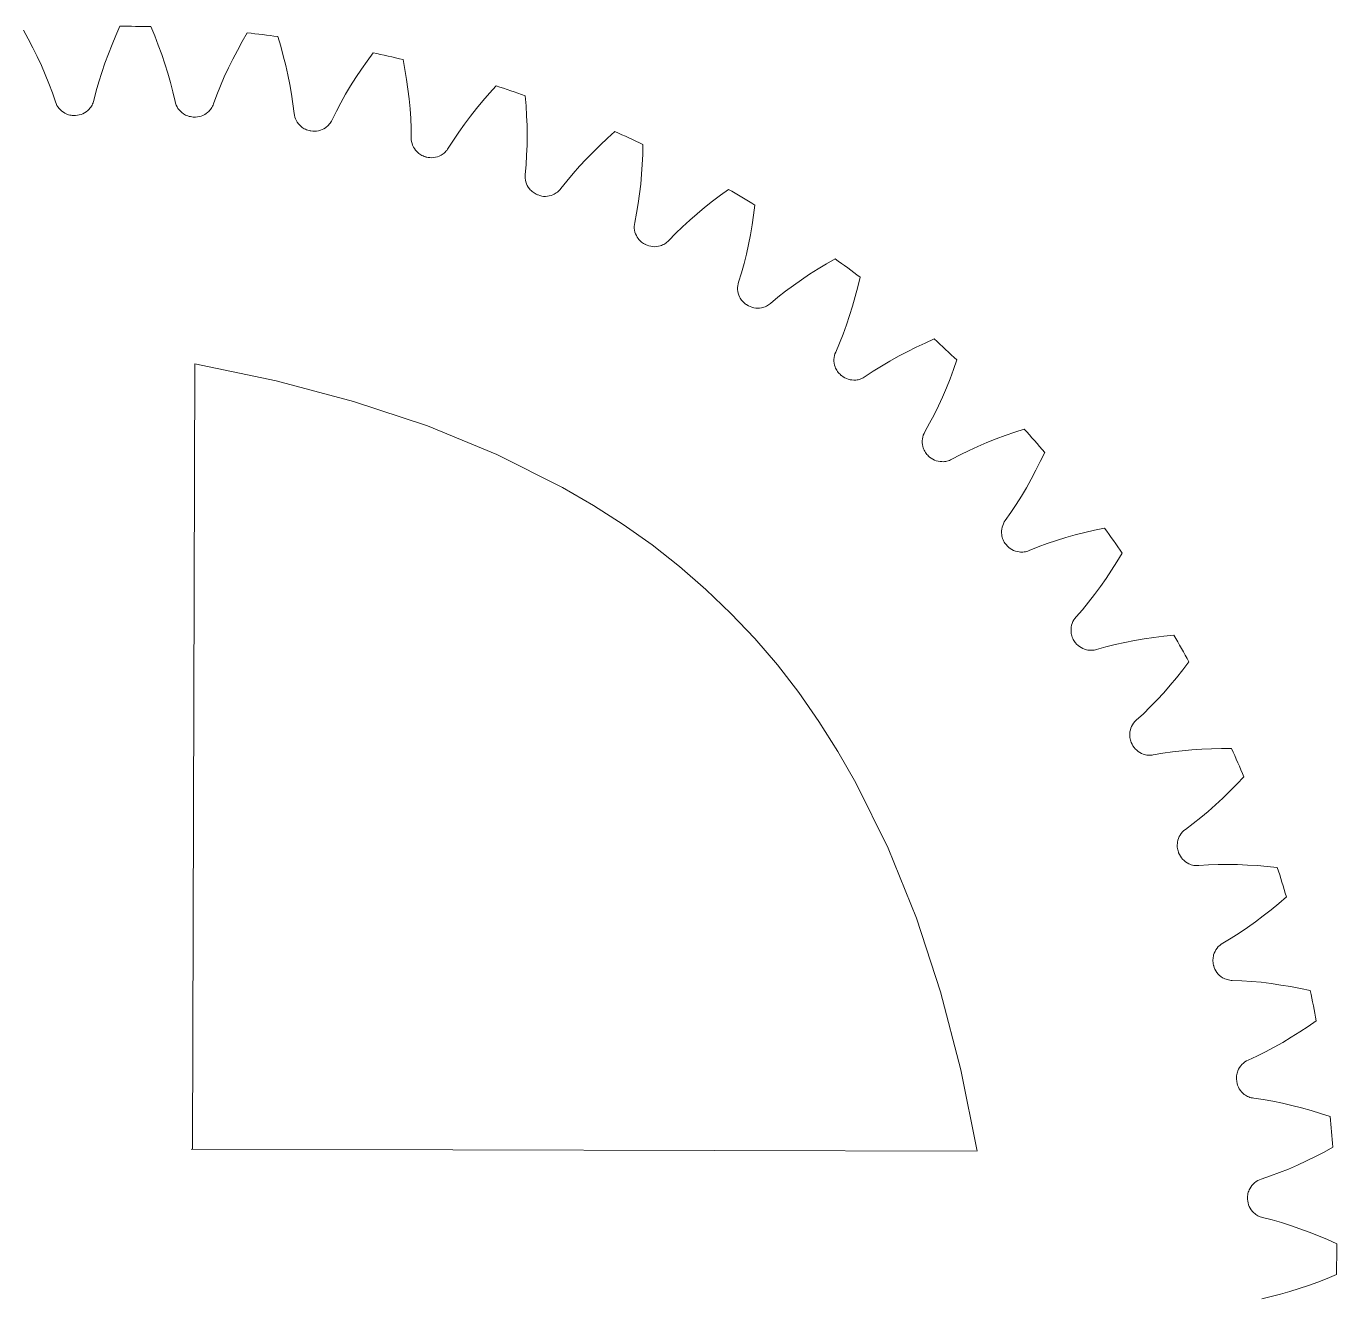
# Model space of a CAD drawing. Extents: x -181 to 448, y -465 to -8.
# Drawn here: x 323.8 to 430.9, y -341.4 to -237.4 of the extents above; entities that cross this region are included whole.
import ezdxf

# ---------------------------------------------------------------- set-up
doc = ezdxf.new("R2010")
doc.units = 0
doc.header["$MEASUREMENT"] = 0
doc.layers.add('Layer 1', color=7, linetype='Continuous')

# ---------------------------------------------------------------- blocks, each defined once
blk = doc.blocks.new('block 1127')
at = {"layer": 'Layer 1', "color": 7, "lineweight": 9, "true_color": 0xffffff}
blk.add_lwpolyline([(337.54, -265.01), (344.19, -266.39), (350.53, -268.08), (356.56, -270.08), (362.25, -272.42), (367.6, -275.1), (370.14, -276.58), (372.58, -278.15), (374.93, -279.81), (377.18, -281.58), (379.33, -283.44), (381.38, -285.4), (383.33, -287.46), (385.18, -289.62), (386.93, -291.88), (388.58, -294.24), (390.13, -296.69), (391.6, -299.24), (394.25, -304.6), (396.56, -310.31), (398.53, -316.35), (400.19, -322.71), (401.53, -329.37)], dxfattribs=at)
blk = doc.blocks.new('block 1128')
at = {"layer": 'Layer 1', "color": 7, "lineweight": 9, "true_color": 0xffffff}
blk.add_lwpolyline([(401.43, -329.35), (337.26, -329.19)], dxfattribs=at)
blk = doc.blocks.new('block 1129')
at = {"layer": 'Layer 1', "color": 7, "lineweight": 9, "true_color": 0xffffff}
blk.add_lwpolyline([(337.37, -329.17), (337.54, -265.01)], dxfattribs=at)
blk = doc.blocks.new('block 1130')
at = {"layer": 'Layer 1', "color": 7, "lineweight": 9, "true_color": 0xffffff}
blk.add_open_spline([(422.74, -323.67), (422.74, -323.65), (422.74, -323.64), (422.74, -323.62)], degree=3, dxfattribs=at)
blk = doc.blocks.new('block 1131')
at = {"layer": 'Layer 1', "color": 7, "lineweight": 9, "true_color": 0xffffff}
blk.add_open_spline([(423.68, -321.92), (423.49, -322), (423.31, -322.12), (423.17, -322.27), (423.02, -322.42), (422.91, -322.6), (422.83, -322.8), (422.78, -322.93), (422.75, -323.06), (422.73, -323.2), (422.71, -323.34), (422.71, -323.48), (422.74, -323.62)], degree=3, knots=[0, 0, 0, 0, 1, 1, 1, 2, 2, 2, 3, 3, 3, 4, 4, 4, 4], dxfattribs=at)
blk = doc.blocks.new('block 1132')
at = {"layer": 'Layer 1', "color": 7, "lineweight": 9, "true_color": 0xffffff}
blk.add_lwpolyline([(423.68, -321.92), (424.39, -321.59), (425.1, -321.24), (425.81, -320.86), (426.51, -320.47), (427.2, -320.05), (427.89, -319.62), (428.57, -319.17), (429.24, -318.71)], dxfattribs=at)
blk = doc.blocks.new('block 1133')
at = {"layer": 'Layer 1', "color": 7, "lineweight": 9, "true_color": 0xffffff}
blk.add_open_spline([(429.24, -318.71), (429.09, -317.88), (428.93, -317.06), (428.75, -316.24)], degree=3, dxfattribs=at)
blk = doc.blocks.new('block 1134')
at = {"layer": 'Layer 1', "color": 7, "lineweight": 9, "true_color": 0xffffff}
blk.add_lwpolyline([(422.38, -315.41), (423.17, -315.44), (423.96, -315.49), (424.75, -315.56), (425.55, -315.66), (426.35, -315.78), (427.15, -315.91), (427.95, -316.07), (428.75, -316.24)], dxfattribs=at)
blk = doc.blocks.new('block 1135')
at = {"layer": 'Layer 1', "color": 7, "lineweight": 9, "true_color": 0xffffff}
blk.add_open_spline([(420.86, -314.2), (420.91, -314.4), (421, -314.59), (421.12, -314.76), (421.25, -314.93), (421.41, -315.07), (421.58, -315.18), (421.7, -315.25), (421.83, -315.3), (421.97, -315.34), (422.1, -315.38), (422.24, -315.4), (422.38, -315.41)], degree=3, knots=[0, 0, 0, 0, 1, 1, 1, 2, 2, 2, 3, 3, 3, 4, 4, 4, 4], dxfattribs=at)
blk = doc.blocks.new('block 1136')
at = {"layer": 'Layer 1', "color": 7, "lineweight": 9, "true_color": 0xffffff}
blk.add_open_spline([(420.86, -314.2), (420.85, -314.18), (420.85, -314.16), (420.85, -314.15)], degree=3, dxfattribs=at)
blk = doc.blocks.new('block 1137')
at = {"layer": 'Layer 1', "color": 7, "lineweight": 9, "true_color": 0xffffff}
blk.add_open_spline([(421.6, -312.36), (421.42, -312.46), (421.26, -312.6), (421.13, -312.76), (421.01, -312.93), (420.91, -313.12), (420.85, -313.32), (420.82, -313.45), (420.8, -313.59), (420.8, -313.73), (420.79, -313.87), (420.81, -314.01), (420.85, -314.15)], degree=3, knots=[0, 0, 0, 0, 1, 1, 1, 2, 2, 2, 3, 3, 3, 4, 4, 4, 4], dxfattribs=at)
blk = doc.blocks.new('block 1138')
at = {"layer": 'Layer 1', "color": 7, "lineweight": 9, "true_color": 0xffffff}
blk.add_lwpolyline([(421.6, -312.36), (422.28, -311.95), (422.95, -311.53), (423.61, -311.08), (424.27, -310.62), (424.91, -310.13), (425.55, -309.63), (426.18, -309.12), (426.8, -308.58)], dxfattribs=at)
blk = doc.blocks.new('block 1139')
at = {"layer": 'Layer 1', "color": 7, "lineweight": 9, "true_color": 0xffffff}
blk.add_open_spline([(426.8, -308.58), (426.57, -307.78), (426.32, -306.98), (426.06, -306.18)], degree=3, dxfattribs=at)
blk = doc.blocks.new('block 1140')
at = {"layer": 'Layer 1', "color": 7, "lineweight": 9, "true_color": 0xffffff}
blk.add_lwpolyline([(419.63, -306.02), (420.42, -305.96), (421.21, -305.93), (422.01, -305.93), (422.81, -305.94), (423.62, -305.97), (424.43, -306.02), (425.24, -306.09), (426.06, -306.18)], dxfattribs=at)
blk = doc.blocks.new('block 1141')
at = {"layer": 'Layer 1', "color": 7, "lineweight": 9, "true_color": 0xffffff}
blk.add_open_spline([(417.99, -304.97), (418.07, -305.17), (418.18, -305.35), (418.32, -305.5), (418.46, -305.66), (418.63, -305.78), (418.82, -305.87), (418.94, -305.93), (419.08, -305.97), (419.22, -306), (419.35, -306.02), (419.49, -306.03), (419.63, -306.02)], degree=3, knots=[0, 0, 0, 0, 1, 1, 1, 2, 2, 2, 3, 3, 3, 4, 4, 4, 4], dxfattribs=at)
blk = doc.blocks.new('block 1142')
at = {"layer": 'Layer 1', "color": 7, "lineweight": 9, "true_color": 0xffffff}
blk.add_open_spline([(417.99, -304.97), (417.99, -304.96), (417.98, -304.94), (417.98, -304.92)], degree=3, dxfattribs=at)
blk = doc.blocks.new('block 1143')
at = {"layer": 'Layer 1', "color": 7, "lineweight": 9, "true_color": 0xffffff}
blk.add_open_spline([(418.54, -303.06), (418.37, -303.19), (418.23, -303.34), (418.12, -303.52), (418.01, -303.69), (417.93, -303.89), (417.9, -304.1), (417.88, -304.24), (417.87, -304.38), (417.88, -304.52), (417.9, -304.65), (417.93, -304.79), (417.98, -304.92)], degree=3, knots=[0, 0, 0, 0, 1, 1, 1, 2, 2, 2, 3, 3, 3, 4, 4, 4, 4], dxfattribs=at)
blk = doc.blocks.new('block 1144')
at = {"layer": 'Layer 1', "color": 7, "lineweight": 9, "true_color": 0xffffff}
blk.add_lwpolyline([(418.54, -303.06), (419.18, -302.59), (419.8, -302.1), (420.41, -301.59), (421.01, -301.06), (421.6, -300.51), (422.18, -299.94), (422.76, -299.36), (423.32, -298.77)], dxfattribs=at)
blk = doc.blocks.new('block 1145')
at = {"layer": 'Layer 1', "color": 7, "lineweight": 9, "true_color": 0xffffff}
blk.add_open_spline([(423.32, -298.77), (423, -297.99), (422.67, -297.22), (422.32, -296.45)], degree=3, dxfattribs=at)
blk = doc.blocks.new('block 1146')
at = {"layer": 'Layer 1', "color": 7, "lineweight": 9, "true_color": 0xffffff}
blk.add_lwpolyline([(415.92, -296.96), (416.7, -296.83), (417.48, -296.72), (418.28, -296.63), (419.07, -296.55), (419.88, -296.5), (420.69, -296.47), (421.5, -296.45), (422.32, -296.45)], dxfattribs=at)
blk = doc.blocks.new('block 1147')
at = {"layer": 'Layer 1', "color": 7, "lineweight": 9, "true_color": 0xffffff}
blk.add_open_spline([(414.18, -296.1), (414.27, -296.28), (414.4, -296.45), (414.56, -296.59), (414.71, -296.73), (414.9, -296.84), (415.09, -296.9), (415.23, -296.95), (415.36, -296.98), (415.5, -296.99), (415.64, -297), (415.78, -296.99), (415.92, -296.96)], degree=3, knots=[0, 0, 0, 0, 1, 1, 1, 2, 2, 2, 3, 3, 3, 4, 4, 4, 4], dxfattribs=at)
blk = doc.blocks.new('block 1148')
at = {"layer": 'Layer 1', "color": 7, "lineweight": 9, "true_color": 0xffffff}
blk.add_open_spline([(414.18, -296.1), (414.17, -296.08), (414.17, -296.07), (414.16, -296.05)], degree=3, dxfattribs=at)
blk = doc.blocks.new('block 1149')
at = {"layer": 'Layer 1', "color": 7, "lineweight": 9, "true_color": 0xffffff}
blk.add_open_spline([(414.53, -294.14), (414.37, -294.28), (414.24, -294.45), (414.15, -294.64), (414.06, -294.82), (414.01, -295.03), (413.99, -295.24), (413.99, -295.38), (414, -295.52), (414.02, -295.65), (414.05, -295.79), (414.1, -295.92), (414.16, -296.05)], degree=3, knots=[0, 0, 0, 0, 1, 1, 1, 2, 2, 2, 3, 3, 3, 4, 4, 4, 4], dxfattribs=at)
blk = doc.blocks.new('block 1150')
at = {"layer": 'Layer 1', "color": 7, "lineweight": 9, "true_color": 0xffffff}
blk.add_lwpolyline([(414.53, -294.14), (415.11, -293.61), (415.67, -293.05), (416.23, -292.48), (416.77, -291.89), (417.3, -291.28), (417.82, -290.66), (418.33, -290.02), (418.83, -289.37)], dxfattribs=at)
blk = doc.blocks.new('block 1151')
at = {"layer": 'Layer 1', "color": 7, "lineweight": 9, "true_color": 0xffffff}
blk.add_open_spline([(418.83, -289.37), (418.43, -288.63), (418.02, -287.9), (417.6, -287.17)], degree=3, dxfattribs=at)
blk = doc.blocks.new('block 1152')
at = {"layer": 'Layer 1', "color": 7, "lineweight": 9, "true_color": 0xffffff}
blk.add_lwpolyline([(411.28, -288.35), (412.04, -288.13), (412.81, -287.94), (413.59, -287.77), (414.38, -287.61), (415.17, -287.48), (415.97, -287.36), (416.78, -287.26), (417.6, -287.17)], dxfattribs=at)
blk = doc.blocks.new('block 1153')
at = {"layer": 'Layer 1', "color": 7, "lineweight": 9, "true_color": 0xffffff}
blk.add_open_spline([(409.46, -287.67), (409.57, -287.85), (409.72, -288), (409.89, -288.12), (410.06, -288.24), (410.25, -288.33), (410.45, -288.38), (410.59, -288.41), (410.73, -288.42), (410.87, -288.42), (411.01, -288.41), (411.15, -288.39), (411.28, -288.35)], degree=3, knots=[0, 0, 0, 0, 1, 1, 1, 2, 2, 2, 3, 3, 3, 4, 4, 4, 4], dxfattribs=at)
blk = doc.blocks.new('block 1154')
at = {"layer": 'Layer 1', "color": 7, "lineweight": 9, "true_color": 0xffffff}
blk.add_open_spline([(409.46, -287.67), (409.45, -287.65), (409.44, -287.64), (409.43, -287.63)], degree=3, dxfattribs=at)
blk = doc.blocks.new('block 1155')
at = {"layer": 'Layer 1', "color": 7, "lineweight": 9, "true_color": 0xffffff}
blk.add_open_spline([(409.6, -285.69), (409.46, -285.84), (409.35, -286.02), (409.28, -286.22), (409.21, -286.42), (409.18, -286.63), (409.19, -286.83), (409.19, -286.97), (409.22, -287.11), (409.26, -287.25), (409.3, -287.38), (409.36, -287.51), (409.43, -287.63)], degree=3, knots=[0, 0, 0, 0, 1, 1, 1, 2, 2, 2, 3, 3, 3, 4, 4, 4, 4], dxfattribs=at)
blk = doc.blocks.new('block 1156')
at = {"layer": 'Layer 1', "color": 7, "lineweight": 9, "true_color": 0xffffff}
blk.add_lwpolyline([(409.6, -285.69), (410.12, -285.1), (410.63, -284.49), (411.12, -283.86), (411.6, -283.21), (412.06, -282.55), (412.51, -281.88), (412.95, -281.19), (413.38, -280.49)], dxfattribs=at)
blk = doc.blocks.new('block 1157')
at = {"layer": 'Layer 1', "color": 7, "lineweight": 9, "true_color": 0xffffff}
blk.add_open_spline([(413.38, -280.49), (412.91, -279.8), (412.42, -279.11), (411.93, -278.43)], degree=3, dxfattribs=at)
blk = doc.blocks.new('block 1158')
at = {"layer": 'Layer 1', "color": 7, "lineweight": 9, "true_color": 0xffffff}
blk.add_lwpolyline([(405.77, -280.27), (406.5, -279.97), (407.24, -279.7), (408, -279.45), (408.77, -279.21), (409.54, -278.99), (410.33, -278.79), (411.12, -278.6), (411.93, -278.43)], dxfattribs=at)
blk = doc.blocks.new('block 1159')
at = {"layer": 'Layer 1', "color": 7, "lineweight": 9, "true_color": 0xffffff}
blk.add_open_spline([(403.89, -279.78), (404.02, -279.95), (404.18, -280.08), (404.36, -280.19), (404.54, -280.29), (404.74, -280.35), (404.95, -280.38), (405.09, -280.4), (405.23, -280.4), (405.37, -280.38), (405.5, -280.36), (405.64, -280.32), (405.77, -280.27)], degree=3, knots=[0, 0, 0, 0, 1, 1, 1, 2, 2, 2, 3, 3, 3, 4, 4, 4, 4], dxfattribs=at)
blk = doc.blocks.new('block 1160')
at = {"layer": 'Layer 1', "color": 7, "lineweight": 9, "true_color": 0xffffff}
blk.add_open_spline([(403.89, -279.78), (403.88, -279.77), (403.86, -279.75), (403.85, -279.74)], degree=3, dxfattribs=at)
blk = doc.blocks.new('block 1161')
at = {"layer": 'Layer 1', "color": 7, "lineweight": 9, "true_color": 0xffffff}
blk.add_open_spline([(403.82, -277.8), (403.7, -277.97), (403.61, -278.16), (403.56, -278.36), (403.51, -278.56), (403.5, -278.77), (403.53, -278.98), (403.55, -279.12), (403.58, -279.25), (403.64, -279.38), (403.69, -279.51), (403.77, -279.63), (403.85, -279.74)], degree=3, knots=[0, 0, 0, 0, 1, 1, 1, 2, 2, 2, 3, 3, 3, 4, 4, 4, 4], dxfattribs=at)
blk = doc.blocks.new('block 1162')
at = {"layer": 'Layer 1', "color": 7, "lineweight": 9, "true_color": 0xffffff}
blk.add_lwpolyline([(403.82, -277.8), (404.28, -277.15), (404.71, -276.49), (405.14, -275.82), (405.54, -275.13), (405.94, -274.42), (406.32, -273.7), (406.68, -272.98), (407.04, -272.24)], dxfattribs=at)
blk = doc.blocks.new('block 1163')
at = {"layer": 'Layer 1', "color": 7, "lineweight": 9, "true_color": 0xffffff}
blk.add_open_spline([(407.04, -272.24), (406.49, -271.6), (405.93, -270.96), (405.37, -270.34)], degree=3, dxfattribs=at)
blk = doc.blocks.new('block 1164')
at = {"layer": 'Layer 1', "color": 7, "lineweight": 9, "true_color": 0xffffff}
blk.add_lwpolyline([(399.44, -272.81), (400.14, -272.44), (400.85, -272.09), (401.57, -271.76), (402.31, -271.44), (403.06, -271.14), (403.82, -270.86), (404.59, -270.59), (405.37, -270.34)], dxfattribs=at)
blk = doc.blocks.new('block 1165')
at = {"layer": 'Layer 1', "color": 7, "lineweight": 9, "true_color": 0xffffff}
blk.add_open_spline([(397.52, -272.52), (397.66, -272.67), (397.84, -272.79), (398.03, -272.87), (398.22, -272.96), (398.43, -273), (398.64, -273), (398.78, -273.01), (398.91, -272.99), (399.05, -272.96), (399.19, -272.92), (399.32, -272.87), (399.44, -272.81)], degree=3, knots=[0, 0, 0, 0, 1, 1, 1, 2, 2, 2, 3, 3, 3, 4, 4, 4, 4], dxfattribs=at)
blk = doc.blocks.new('block 1166')
at = {"layer": 'Layer 1', "color": 7, "lineweight": 9, "true_color": 0xffffff}
blk.add_open_spline([(397.52, -272.52), (397.51, -272.51), (397.49, -272.49), (397.48, -272.48)], degree=3, dxfattribs=at)
blk = doc.blocks.new('block 1167')
at = {"layer": 'Layer 1', "color": 7, "lineweight": 9, "true_color": 0xffffff}
blk.add_open_spline([(397.24, -270.55), (397.14, -270.73), (397.07, -270.93), (397.04, -271.14), (397.01, -271.35), (397.02, -271.56), (397.07, -271.76), (397.11, -271.89), (397.16, -272.03), (397.23, -272.15), (397.3, -272.27), (397.38, -272.38), (397.48, -272.48)], degree=3, knots=[0, 0, 0, 0, 1, 1, 1, 2, 2, 2, 3, 3, 3, 4, 4, 4, 4], dxfattribs=at)
blk = doc.blocks.new('block 1168')
at = {"layer": 'Layer 1', "color": 7, "lineweight": 9, "true_color": 0xffffff}
blk.add_lwpolyline([(397.24, -270.55), (397.63, -269.86), (398, -269.16), (398.35, -268.45), (398.68, -267.72), (399, -266.97), (399.3, -266.22), (399.59, -265.46), (399.86, -264.69)], dxfattribs=at)
blk = doc.blocks.new('block 1169')
at = {"layer": 'Layer 1', "color": 7, "lineweight": 9, "true_color": 0xffffff}
blk.add_open_spline([(399.86, -264.69), (399.25, -264.11), (398.63, -263.54), (398.01, -262.97)], degree=3, dxfattribs=at)
blk = doc.blocks.new('block 1170')
at = {"layer": 'Layer 1', "color": 7, "lineweight": 9, "true_color": 0xffffff}
blk.add_lwpolyline([(392.37, -266.05), (393.02, -265.61), (393.69, -265.19), (394.38, -264.78), (395.08, -264.39), (395.79, -264.01), (396.52, -263.65), (397.26, -263.31), (398.01, -262.97)], dxfattribs=at)
blk = doc.blocks.new('block 1171')
at = {"layer": 'Layer 1', "color": 7, "lineweight": 9, "true_color": 0xffffff}
blk.add_open_spline([(390.42, -265.96), (390.59, -266.1), (390.77, -266.2), (390.97, -266.26), (391.17, -266.32), (391.38, -266.35), (391.59, -266.33), (391.73, -266.32), (391.86, -266.29), (392, -266.24), (392.13, -266.19), (392.25, -266.13), (392.37, -266.05)], degree=3, knots=[0, 0, 0, 0, 1, 1, 1, 2, 2, 2, 3, 3, 3, 4, 4, 4, 4], dxfattribs=at)
blk = doc.blocks.new('block 1172')
at = {"layer": 'Layer 1', "color": 7, "lineweight": 9, "true_color": 0xffffff}
blk.add_open_spline([(390.42, -265.96), (390.41, -265.95), (390.4, -265.94), (390.38, -265.93)], degree=3, dxfattribs=at)
blk = doc.blocks.new('block 1173')
at = {"layer": 'Layer 1', "color": 7, "lineweight": 9, "true_color": 0xffffff}
blk.add_open_spline([(389.95, -264.04), (389.86, -264.23), (389.81, -264.43), (389.81, -264.64), (389.8, -264.85), (389.83, -265.06), (389.9, -265.25), (389.95, -265.38), (390.02, -265.51), (390.1, -265.62), (390.18, -265.74), (390.28, -265.84), (390.38, -265.93)], degree=3, knots=[0, 0, 0, 0, 1, 1, 1, 2, 2, 2, 3, 3, 3, 4, 4, 4, 4], dxfattribs=at)
blk = doc.blocks.new('block 1174')
at = {"layer": 'Layer 1', "color": 7, "lineweight": 9, "true_color": 0xffffff}
blk.add_lwpolyline([(389.95, -264.04), (390.26, -263.31), (390.55, -262.57), (390.82, -261.82), (391.08, -261.06), (391.32, -260.29), (391.54, -259.51), (391.75, -258.72), (391.94, -257.93)], dxfattribs=at)
blk = doc.blocks.new('block 1175')
at = {"layer": 'Layer 1', "color": 7, "lineweight": 9, "true_color": 0xffffff}
blk.add_open_spline([(391.94, -257.93), (391.27, -257.42), (390.59, -256.91), (389.91, -256.42)], degree=3, dxfattribs=at)
blk = doc.blocks.new('block 1176')
at = {"layer": 'Layer 1', "color": 7, "lineweight": 9, "true_color": 0xffffff}
blk.add_lwpolyline([(384.63, -260.06), (385.23, -259.56), (385.85, -259.07), (386.49, -258.59), (387.15, -258.13), (387.82, -257.68), (388.51, -257.25), (389.2, -256.83), (389.91, -256.42)], dxfattribs=at)
blk = doc.blocks.new('block 1177')
at = {"layer": 'Layer 1', "color": 7, "lineweight": 9, "true_color": 0xffffff}
blk.add_open_spline([(382.68, -260.18), (382.86, -260.3), (383.05, -260.38), (383.26, -260.42), (383.46, -260.46), (383.67, -260.46), (383.88, -260.43), (384.02, -260.4), (384.15, -260.35), (384.28, -260.29), (384.4, -260.23), (384.52, -260.16), (384.63, -260.06)], degree=3, knots=[0, 0, 0, 0, 1, 1, 1, 2, 2, 2, 3, 3, 3, 4, 4, 4, 4], dxfattribs=at)
blk = doc.blocks.new('block 1178')
at = {"layer": 'Layer 1', "color": 7, "lineweight": 9, "true_color": 0xffffff}
blk.add_open_spline([(382.68, -260.18), (382.67, -260.17), (382.66, -260.16), (382.64, -260.15)], degree=3, dxfattribs=at)
blk = doc.blocks.new('block 1179')
at = {"layer": 'Layer 1', "color": 7, "lineweight": 9, "true_color": 0xffffff}
blk.add_open_spline([(382.01, -258.32), (381.94, -258.51), (381.92, -258.72), (381.93, -258.93), (381.95, -259.14), (382, -259.34), (382.09, -259.53), (382.16, -259.66), (382.23, -259.77), (382.33, -259.88), (382.42, -259.98), (382.52, -260.08), (382.64, -260.15)], degree=3, knots=[0, 0, 0, 0, 1, 1, 1, 2, 2, 2, 3, 3, 3, 4, 4, 4, 4], dxfattribs=at)
blk = doc.blocks.new('block 1180')
at = {"layer": 'Layer 1', "color": 7, "lineweight": 9, "true_color": 0xffffff}
blk.add_lwpolyline([(382.01, -258.32), (382.24, -257.56), (382.46, -256.8), (382.65, -256.03), (382.82, -255.24), (382.98, -254.45), (383.12, -253.65), (383.24, -252.85), (383.35, -252.03)], dxfattribs=at)
blk = doc.blocks.new('block 1181')
at = {"layer": 'Layer 1', "color": 7, "lineweight": 9, "true_color": 0xffffff}
blk.add_open_spline([(383.35, -252.03), (382.63, -251.59), (381.91, -251.16), (381.18, -250.74)], degree=3, dxfattribs=at)
blk = doc.blocks.new('block 1182')
at = {"layer": 'Layer 1', "color": 7, "lineweight": 9, "true_color": 0xffffff}
blk.add_lwpolyline([(376.3, -254.92), (376.85, -254.36), (377.42, -253.8), (378.01, -253.27), (378.61, -252.74), (379.23, -252.22), (379.87, -251.72), (380.52, -251.23), (381.18, -250.74)], dxfattribs=at)
blk = doc.blocks.new('block 1183')
at = {"layer": 'Layer 1', "color": 7, "lineweight": 9, "true_color": 0xffffff}
blk.add_open_spline([(374.38, -255.24), (374.57, -255.34), (374.77, -255.4), (374.98, -255.42), (375.19, -255.44), (375.4, -255.42), (375.6, -255.36), (375.73, -255.32), (375.86, -255.26), (375.98, -255.19), (376.1, -255.11), (376.2, -255.03), (376.3, -254.92)], degree=3, knots=[0, 0, 0, 0, 1, 1, 1, 2, 2, 2, 3, 3, 3, 4, 4, 4, 4], dxfattribs=at)
blk = doc.blocks.new('block 1184')
at = {"layer": 'Layer 1', "color": 7, "lineweight": 9, "true_color": 0xffffff}
blk.add_open_spline([(374.38, -255.24), (374.37, -255.24), (374.35, -255.23), (374.34, -255.22)], degree=3, dxfattribs=at)
blk = doc.blocks.new('block 1185')
at = {"layer": 'Layer 1', "color": 7, "lineweight": 9, "true_color": 0xffffff}
blk.add_open_spline([(373.52, -253.46), (373.47, -253.66), (373.47, -253.87), (373.5, -254.08), (373.54, -254.29), (373.62, -254.48), (373.73, -254.66), (373.8, -254.78), (373.89, -254.88), (374, -254.98), (374.1, -255.07), (374.21, -255.16), (374.34, -255.22)], degree=3, knots=[0, 0, 0, 0, 1, 1, 1, 2, 2, 2, 3, 3, 3, 4, 4, 4, 4], dxfattribs=at)
blk = doc.blocks.new('block 1186')
at = {"layer": 'Layer 1', "color": 7, "lineweight": 9, "true_color": 0xffffff}
blk.add_lwpolyline([(373.52, -253.46), (373.67, -252.69), (373.8, -251.9), (373.91, -251.11), (374.01, -250.32), (374.08, -249.51), (374.13, -248.7), (374.17, -247.89), (374.19, -247.07)], dxfattribs=at)
blk = doc.blocks.new('block 1187')
at = {"layer": 'Layer 1', "color": 7, "lineweight": 9, "true_color": 0xffffff}
blk.add_open_spline([(374.19, -247.07), (373.43, -246.71), (372.67, -246.36), (371.9, -246.01)], degree=3, dxfattribs=at)
blk = doc.blocks.new('block 1188')
at = {"layer": 'Layer 1', "color": 7, "lineweight": 9, "true_color": 0xffffff}
blk.add_lwpolyline([(367.48, -250.68), (367.97, -250.06), (368.48, -249.45), (369.01, -248.85), (369.55, -248.27), (370.12, -247.69), (370.7, -247.12), (371.29, -246.56), (371.9, -246.01)], dxfattribs=at)
blk = doc.blocks.new('block 1189')
at = {"layer": 'Layer 1', "color": 7, "lineweight": 9, "true_color": 0xffffff}
blk.add_open_spline([(365.61, -251.2), (365.81, -251.28), (366.01, -251.32), (366.22, -251.32), (366.43, -251.31), (366.64, -251.27), (366.83, -251.19), (366.96, -251.13), (367.08, -251.06), (367.19, -250.98), (367.3, -250.89), (367.4, -250.79), (367.48, -250.68)], degree=3, knots=[0, 0, 0, 0, 1, 1, 1, 2, 2, 2, 3, 3, 3, 4, 4, 4, 4], dxfattribs=at)
blk = doc.blocks.new('block 1190')
at = {"layer": 'Layer 1', "color": 7, "lineweight": 9, "true_color": 0xffffff}
blk.add_open_spline([(365.61, -251.2), (365.6, -251.19), (365.58, -251.19), (365.56, -251.18)], degree=3, dxfattribs=at)
blk = doc.blocks.new('block 1191')
at = {"layer": 'Layer 1', "color": 7, "lineweight": 9, "true_color": 0xffffff}
blk.add_open_spline([(364.56, -249.52), (364.54, -249.72), (364.56, -249.93), (364.61, -250.13), (364.67, -250.33), (364.77, -250.52), (364.9, -250.69), (364.99, -250.8), (365.09, -250.89), (365.2, -250.98), (365.31, -251.06), (365.43, -251.13), (365.56, -251.18)], degree=3, knots=[0, 0, 0, 0, 1, 1, 1, 2, 2, 2, 3, 3, 3, 4, 4, 4, 4], dxfattribs=at)
blk = doc.blocks.new('block 1192')
at = {"layer": 'Layer 1', "color": 7, "lineweight": 9, "true_color": 0xffffff}
blk.add_lwpolyline([(364.56, -249.52), (364.63, -248.73), (364.68, -247.94), (364.71, -247.14), (364.72, -246.34), (364.71, -245.53), (364.68, -244.72), (364.63, -243.91), (364.57, -243.09)], dxfattribs=at)
blk = doc.blocks.new('block 1193')
at = {"layer": 'Layer 1', "color": 7, "lineweight": 9, "true_color": 0xffffff}
blk.add_open_spline([(364.57, -243.09), (363.77, -242.81), (362.98, -242.54), (362.18, -242.28)], degree=3, dxfattribs=at)
blk = doc.blocks.new('block 1194')
at = {"layer": 'Layer 1', "color": 7, "lineweight": 9, "true_color": 0xffffff}
blk.add_lwpolyline([(358.27, -247.38), (358.69, -246.72), (359.13, -246.06), (359.6, -245.41), (360.08, -244.77), (360.58, -244.13), (361.1, -243.51), (361.63, -242.89), (362.18, -242.28)], dxfattribs=at)
blk = doc.blocks.new('block 1195')
at = {"layer": 'Layer 1', "color": 7, "lineweight": 9, "true_color": 0xffffff}
blk.add_open_spline([(356.47, -248.1), (356.67, -248.15), (356.88, -248.17), (357.08, -248.15), (357.29, -248.12), (357.49, -248.06), (357.68, -247.96), (357.8, -247.89), (357.91, -247.81), (358.01, -247.71), (358.11, -247.61), (358.2, -247.5), (358.27, -247.38)], degree=3, knots=[0, 0, 0, 0, 1, 1, 1, 2, 2, 2, 3, 3, 3, 4, 4, 4, 4], dxfattribs=at)
blk = doc.blocks.new('block 1196')
at = {"layer": 'Layer 1', "color": 7, "lineweight": 9, "true_color": 0xffffff}
blk.add_open_spline([(356.47, -248.1), (356.45, -248.09), (356.43, -248.09), (356.41, -248.08)], degree=3, dxfattribs=at)
blk = doc.blocks.new('block 1197')
at = {"layer": 'Layer 1', "color": 7, "lineweight": 9, "true_color": 0xffffff}
blk.add_open_spline([(355.24, -246.53), (355.24, -246.74), (355.28, -246.95), (355.36, -247.14), (355.44, -247.33), (355.56, -247.51), (355.7, -247.66), (355.8, -247.76), (355.91, -247.85), (356.03, -247.92), (356.15, -247.99), (356.28, -248.04), (356.41, -248.08)], degree=3, knots=[0, 0, 0, 0, 1, 1, 1, 2, 2, 2, 3, 3, 3, 4, 4, 4, 4], dxfattribs=at)
blk = doc.blocks.new('block 1198')
at = {"layer": 'Layer 1', "color": 7, "lineweight": 9, "true_color": 0xffffff}
blk.add_lwpolyline([(355.24, -246.53), (355.23, -245.74), (355.2, -244.95), (355.15, -244.15), (355.07, -243.35), (354.97, -242.55), (354.86, -241.75), (354.73, -240.95), (354.58, -240.14)], dxfattribs=at)
blk = doc.blocks.new('block 1199')
at = {"layer": 'Layer 1', "color": 7, "lineweight": 9, "true_color": 0xffffff}
blk.add_open_spline([(354.58, -240.14), (353.76, -239.94), (352.94, -239.76), (352.12, -239.58)], degree=3, dxfattribs=at)
blk = doc.blocks.new('block 1200')
at = {"layer": 'Layer 1', "color": 7, "lineweight": 9, "true_color": 0xffffff}
blk.add_lwpolyline([(348.77, -245.07), (349.12, -244.36), (349.49, -243.66), (349.88, -242.96), (350.29, -242.27), (350.72, -241.59), (351.17, -240.92), (351.64, -240.25), (352.12, -239.58)], dxfattribs=at)
blk = doc.blocks.new('block 1201')
at = {"layer": 'Layer 1', "color": 7, "lineweight": 9, "true_color": 0xffffff}
blk.add_open_spline([(347.04, -245.96), (347.25, -246), (347.46, -245.99), (347.66, -245.95), (347.87, -245.9), (348.06, -245.82), (348.23, -245.7), (348.35, -245.62), (348.45, -245.52), (348.54, -245.42), (348.63, -245.31), (348.71, -245.19), (348.77, -245.07)], degree=3, knots=[0, 0, 0, 0, 1, 1, 1, 2, 2, 2, 3, 3, 3, 4, 4, 4, 4], dxfattribs=at)
blk = doc.blocks.new('block 1202')
at = {"layer": 'Layer 1', "color": 7, "lineweight": 9, "true_color": 0xffffff}
blk.add_open_spline([(347.04, -245.96), (347.03, -245.96), (347.01, -245.96), (346.99, -245.96)], degree=3, dxfattribs=at)
blk = doc.blocks.new('block 1203')
at = {"layer": 'Layer 1', "color": 7, "lineweight": 9, "true_color": 0xffffff}
blk.add_open_spline([(345.67, -244.53), (345.69, -244.74), (345.75, -244.94), (345.85, -245.13), (345.94, -245.31), (346.08, -245.48), (346.24, -245.61), (346.35, -245.7), (346.47, -245.77), (346.59, -245.83), (346.72, -245.89), (346.85, -245.93), (346.99, -245.96)], degree=3, knots=[0, 0, 0, 0, 1, 1, 1, 2, 2, 2, 3, 3, 3, 4, 4, 4, 4], dxfattribs=at)
blk = doc.blocks.new('block 1204')
at = {"layer": 'Layer 1', "color": 7, "lineweight": 9, "true_color": 0xffffff}
blk.add_lwpolyline([(345.67, -244.53), (345.57, -243.75), (345.46, -242.97), (345.32, -242.18), (345.16, -241.39), (344.98, -240.61), (344.78, -239.82), (344.57, -239.03), (344.33, -238.25)], dxfattribs=at)
blk = doc.blocks.new('block 1205')
at = {"layer": 'Layer 1', "color": 7, "lineweight": 9, "true_color": 0xffffff}
blk.add_open_spline([(344.33, -238.25), (343.5, -238.14), (342.67, -238.04), (341.83, -237.95)], degree=3, dxfattribs=at)
blk = doc.blocks.new('block 1206')
at = {"layer": 'Layer 1', "color": 7, "lineweight": 9, "true_color": 0xffffff}
blk.add_lwpolyline([(339.07, -243.76), (339.34, -243.02), (339.64, -242.28), (339.96, -241.55), (340.29, -240.82), (340.65, -240.1), (341.03, -239.38), (341.42, -238.66), (341.83, -237.95)], dxfattribs=at)
blk = doc.blocks.new('block 1207')
at = {"layer": 'Layer 1', "color": 7, "lineweight": 9, "true_color": 0xffffff}
blk.add_open_spline([(337.45, -244.83), (337.66, -244.84), (337.87, -244.82), (338.07, -244.75), (338.27, -244.68), (338.45, -244.58), (338.61, -244.44), (338.71, -244.35), (338.81, -244.24), (338.88, -244.13), (338.96, -244.01), (339.03, -243.89), (339.07, -243.76)], degree=3, knots=[0, 0, 0, 0, 1, 1, 1, 2, 2, 2, 3, 3, 3, 4, 4, 4, 4], dxfattribs=at)
blk = doc.blocks.new('block 1208')
at = {"layer": 'Layer 1', "color": 7, "lineweight": 9, "true_color": 0xffffff}
blk.add_open_spline([(337.45, -244.83), (337.43, -244.83), (337.42, -244.83), (337.4, -244.83)], degree=3, dxfattribs=at)
blk = doc.blocks.new('block 1209')
at = {"layer": 'Layer 1', "color": 7, "lineweight": 9, "true_color": 0xffffff}
blk.add_open_spline([(335.93, -243.55), (335.97, -243.76), (336.06, -243.95), (336.17, -244.12), (336.29, -244.3), (336.44, -244.44), (336.61, -244.56), (336.73, -244.64), (336.86, -244.7), (336.99, -244.74), (337.12, -244.79), (337.26, -244.82), (337.4, -244.83)], degree=3, knots=[0, 0, 0, 0, 1, 1, 1, 2, 2, 2, 3, 3, 3, 4, 4, 4, 4], dxfattribs=at)
blk = doc.blocks.new('block 1210')
at = {"layer": 'Layer 1', "color": 7, "lineweight": 9, "true_color": 0xffffff}
blk.add_lwpolyline([(335.93, -243.55), (335.76, -242.78), (335.56, -242.01), (335.34, -241.25), (335.1, -240.48), (334.84, -239.72), (334.56, -238.96), (334.27, -238.2), (333.95, -237.44)], dxfattribs=at)
blk = doc.blocks.new('block 1211')
at = {"layer": 'Layer 1', "color": 7, "lineweight": 9, "true_color": 0xffffff}
blk.add_open_spline([(333.95, -237.44), (333.11, -237.42), (332.27, -237.41), (331.43, -237.41)], degree=3, dxfattribs=at)
blk = doc.blocks.new('block 1212')
at = {"layer": 'Layer 1', "color": 7, "lineweight": 9, "true_color": 0xffffff}
blk.add_lwpolyline([(329.29, -243.47), (329.49, -242.7), (329.7, -241.94), (329.94, -241.18), (330.2, -240.42), (330.48, -239.66), (330.78, -238.91), (331.1, -238.16), (331.43, -237.41)], dxfattribs=at)
blk = doc.blocks.new('block 1213')
at = {"layer": 'Layer 1', "color": 7, "lineweight": 9, "true_color": 0xffffff}
blk.add_open_spline([(327.79, -244.7), (328, -244.69), (328.21, -244.65), (328.4, -244.56), (328.59, -244.47), (328.76, -244.35), (328.9, -244.2), (329, -244.09), (329.08, -243.98), (329.15, -243.86), (329.21, -243.73), (329.26, -243.6), (329.29, -243.47)], degree=3, knots=[0, 0, 0, 0, 1, 1, 1, 2, 2, 2, 3, 3, 3, 4, 4, 4, 4], dxfattribs=at)
blk = doc.blocks.new('block 1214')
at = {"layer": 'Layer 1', "color": 7, "lineweight": 9, "true_color": 0xffffff}
blk.add_open_spline([(327.79, -244.7), (327.78, -244.7), (327.76, -244.7), (327.74, -244.7)], degree=3, dxfattribs=at)
blk = doc.blocks.new('block 1215')
at = {"layer": 'Layer 1', "color": 7, "lineweight": 9, "true_color": 0xffffff}
blk.add_open_spline([(326.15, -243.59), (326.21, -243.79), (326.31, -243.97), (326.45, -244.13), (326.58, -244.29), (326.75, -244.43), (326.93, -244.52), (327.06, -244.59), (327.19, -244.64), (327.32, -244.67), (327.46, -244.7), (327.6, -244.71), (327.74, -244.7)], degree=3, knots=[0, 0, 0, 0, 1, 1, 1, 2, 2, 2, 3, 3, 3, 4, 4, 4, 4], dxfattribs=at)
blk = doc.blocks.new('block 1216')
at = {"layer": 'Layer 1', "color": 7, "lineweight": 9, "true_color": 0xffffff}
blk.add_lwpolyline([(326.15, -243.59), (325.9, -242.84), (325.62, -242.1), (325.32, -241.36), (325, -240.62), (324.66, -239.89), (324.31, -239.16), (323.93, -238.44), (323.54, -237.72)], dxfattribs=at)
blk = doc.blocks.new('block 1475')
at = {"layer": 'Layer 1', "color": 7, "lineweight": 9, "true_color": 0xffffff}
blk.add_lwpolyline([(424.78, -341.43), (425.55, -341.25), (426.32, -341.06), (427.08, -340.84), (427.85, -340.6), (428.61, -340.34), (429.37, -340.06), (430.13, -339.76), (430.89, -339.45)], dxfattribs=at)
blk = doc.blocks.new('block 1476')
at = {"layer": 'Layer 1', "color": 7, "lineweight": 9, "true_color": 0xffffff}
blk.add_open_spline([(430.89, -339.45), (430.91, -338.61), (430.92, -337.77), (430.92, -336.93)], degree=3, dxfattribs=at)
blk = doc.blocks.new('block 1477')
at = {"layer": 'Layer 1', "color": 7, "lineweight": 9, "true_color": 0xffffff}
blk.add_lwpolyline([(424.86, -334.79), (425.63, -334.98), (426.39, -335.2), (427.15, -335.44), (427.91, -335.7), (428.67, -335.98), (429.42, -336.28), (430.17, -336.59), (430.92, -336.93)], dxfattribs=at)
blk = doc.blocks.new('block 1478')
at = {"layer": 'Layer 1', "color": 7, "lineweight": 9, "true_color": 0xffffff}
blk.add_open_spline([(423.63, -333.29), (423.63, -333.5), (423.68, -333.7), (423.77, -333.89), (423.86, -334.08), (423.98, -334.25), (424.13, -334.4), (424.24, -334.49), (424.35, -334.57), (424.47, -334.64), (424.6, -334.71), (424.73, -334.76), (424.86, -334.79)], degree=3, knots=[0, 0, 0, 0, 1, 1, 1, 2, 2, 2, 3, 3, 3, 4, 4, 4, 4], dxfattribs=at)
blk = doc.blocks.new('block 1479')
at = {"layer": 'Layer 1', "color": 7, "lineweight": 9, "true_color": 0xffffff}
blk.add_open_spline([(423.63, -333.29), (423.63, -333.27), (423.63, -333.25), (423.62, -333.24)], degree=3, dxfattribs=at)
blk = doc.blocks.new('block 1480')
at = {"layer": 'Layer 1', "color": 7, "lineweight": 9, "true_color": 0xffffff}
blk.add_open_spline([(424.74, -331.64), (424.54, -331.71), (424.36, -331.81), (424.2, -331.94), (424.04, -332.08), (423.9, -332.24), (423.81, -332.43), (423.74, -332.55), (423.69, -332.68), (423.66, -332.82), (423.63, -332.96), (423.62, -333.1), (423.62, -333.24)], degree=3, knots=[0, 0, 0, 0, 1, 1, 1, 2, 2, 2, 3, 3, 3, 4, 4, 4, 4], dxfattribs=at)
blk = doc.blocks.new('block 1481')
at = {"layer": 'Layer 1', "color": 7, "lineweight": 9, "true_color": 0xffffff}
blk.add_lwpolyline([(424.74, -331.64), (425.49, -331.39), (426.23, -331.11), (426.97, -330.82), (427.71, -330.5), (428.44, -330.16), (429.17, -329.8), (429.89, -329.43), (430.61, -329.03)], dxfattribs=at)
blk = doc.blocks.new('block 1482')
at = {"layer": 'Layer 1', "color": 7, "lineweight": 9, "true_color": 0xffffff}
blk.add_open_spline([(430.61, -329.03), (430.54, -328.2), (430.47, -327.36), (430.38, -326.52)], degree=3, dxfattribs=at)
blk = doc.blocks.new('block 1483')
at = {"layer": 'Layer 1', "color": 7, "lineweight": 9, "true_color": 0xffffff}
blk.add_lwpolyline([(424.13, -325.03), (424.91, -325.14), (425.69, -325.28), (426.47, -325.44), (427.26, -325.62), (428.04, -325.82), (428.82, -326.03), (429.6, -326.27), (430.38, -326.52)], dxfattribs=at)
blk = doc.blocks.new('block 1484')
at = {"layer": 'Layer 1', "color": 7, "lineweight": 9, "true_color": 0xffffff}
blk.add_open_spline([(422.74, -323.67), (422.77, -323.88), (422.84, -324.08), (422.95, -324.26), (423.06, -324.44), (423.2, -324.59), (423.36, -324.72), (423.47, -324.8), (423.6, -324.87), (423.73, -324.93), (423.85, -324.98), (423.99, -325.01), (424.13, -325.03)], degree=3, knots=[0, 0, 0, 0, 1, 1, 1, 2, 2, 2, 3, 3, 3, 4, 4, 4, 4], dxfattribs=at)
blk = doc.blocks.new('block 1121')
at = {"layer": 'Layer 1'}
for name in ['block 1216', 'block 1212', 'block 1211', 'block 1210', 'block 1206', 'block 1205', 'block 1204', 'block 1200', 'block 1199', 'block 1198', 'block 1194', 'block 1193', 'block 1192', 'block 1215', 'block 1213', 'block 1209', 'block 1207', 'block 1214', 'block 1208', 'block 1203', 'block 1201', 'block 1202', 'block 1188', 'block 1187', 'block 1197', 'block 1195', 'block 1186', 'block 1196', 'block 1191', 'block 1189', 'block 1182', 'block 1181', 'block 1190', 'block 1180', 'block 1185', 'block 1183', 'block 1184', 'block 1176', 'block 1175', 'block 1174', 'block 1179', 'block 1178', 'block 1177', 'block 1170', 'block 1169', 'block 1173', 'block 1168', 'block 1129', 'block 1127', 'block 1172', 'block 1171', 'block 1167', 'block 1164', 'block 1163', 'block 1166', 'block 1165', 'block 1162', 'block 1161', 'block 1158', 'block 1157', 'block 1160', 'block 1159', 'block 1156', 'block 1155', 'block 1152', 'block 1151', 'block 1154', 'block 1153', 'block 1150', 'block 1149', 'block 1148', 'block 1147', 'block 1146', 'block 1145', 'block 1144', 'block 1143', 'block 1142', 'block 1141', 'block 1140', 'block 1139', 'block 1138', 'block 1137', 'block 1136', 'block 1135', 'block 1134', 'block 1133', 'block 1132', 'block 1131', 'block 1130', 'block 1484', 'block 1483', 'block 1482', 'block 1128', 'block 1481', 'block 1480', 'block 1479', 'block 1478', 'block 1477', 'block 1476', 'block 1475']:
    blk.add_blockref(name, (0, 0), dxfattribs=at)

msp = doc.modelspace()

# ---------------------------------------------------------------- block references
at = {"layer": 'Layer 1'}
msp.add_blockref('block 1121', (0, 0), dxfattribs=at)

doc.saveas('drawing.dxf')
